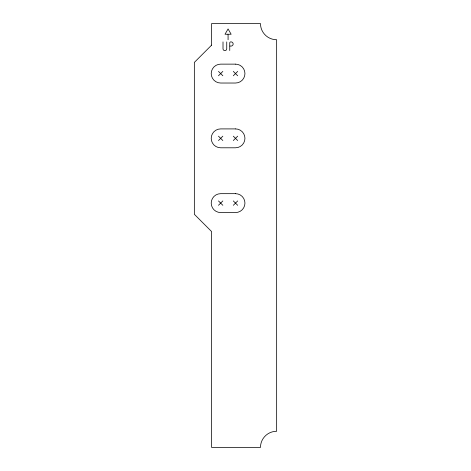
<?xml version="1.0" encoding="UTF-8"?>
<svg xmlns="http://www.w3.org/2000/svg" width="471" height="471" viewBox="0 0 471 471"><rect width="100%" height="100%" fill="white"/><g stroke="black" fill="none" stroke-linecap="round" stroke-linejoin="round"><path stroke-width="0.71" d="M218.479 75.76L222.836 71.404M233.322 75.76L237.678 71.404M218.479 140.529L222.836 136.172M233.322 140.529L237.678 136.172M218.479 205.297L222.836 200.934M233.322 205.297L237.678 200.934M227.864 34.242L225.02 34.242L228.076 28.949L231.137 34.242L228.076 34.242L228.076 39.741M229.954 46.064L231.067 46.064A2.078 2.078 0 0 0 233.151 43.98A2.078 2.078 0 0 0 231.067 41.901L230.755 41.901A1.013 1.013 0 0 0 229.742 42.914L229.742 50.538M233.322 71.404L237.678 75.76M218.479 71.404L222.836 75.76M233.322 136.172L237.678 140.529M218.479 136.172L222.836 140.529M233.322 200.934L237.678 205.297M218.479 200.934L222.836 205.297M226.739 41.901L226.739 48.76A1.866 1.866 0 0 1 224.873 50.633A1.866 1.866 0 0 1 223.007 48.76L223.007 41.901M211.614 45.134L194.346 62.402L194.346 214.293L211.614 231.567L211.614 447.45L260.463 447.45A16.191 16.191 0 0 1 276.654 431.259L276.654 39.741A16.191 16.191 0 0 1 260.463 23.55L211.614 23.55L211.614 45.134M235.5 64.138L220.658 64.138A9.444 9.444 0 0 0 211.214 73.582A9.444 9.444 0 0 0 220.658 83.026L235.5 83.026A9.444 9.444 0 0 0 244.944 73.582A9.444 9.444 0 0 0 235.5 64.138M235.5 128.907L220.658 128.907A9.444 9.444 0 0 0 211.214 138.35A9.444 9.444 0 0 0 220.658 147.794L235.5 147.794A9.444 9.444 0 0 0 244.944 138.35A9.444 9.444 0 0 0 235.5 128.907M235.5 193.669L220.658 193.669A9.444 9.444 0 0 0 211.214 203.119A9.444 9.444 0 0 0 220.658 212.562L235.5 212.562A9.444 9.444 0 0 0 244.944 203.119A9.444 9.444 0 0 0 235.5 193.669"/></g></svg>
